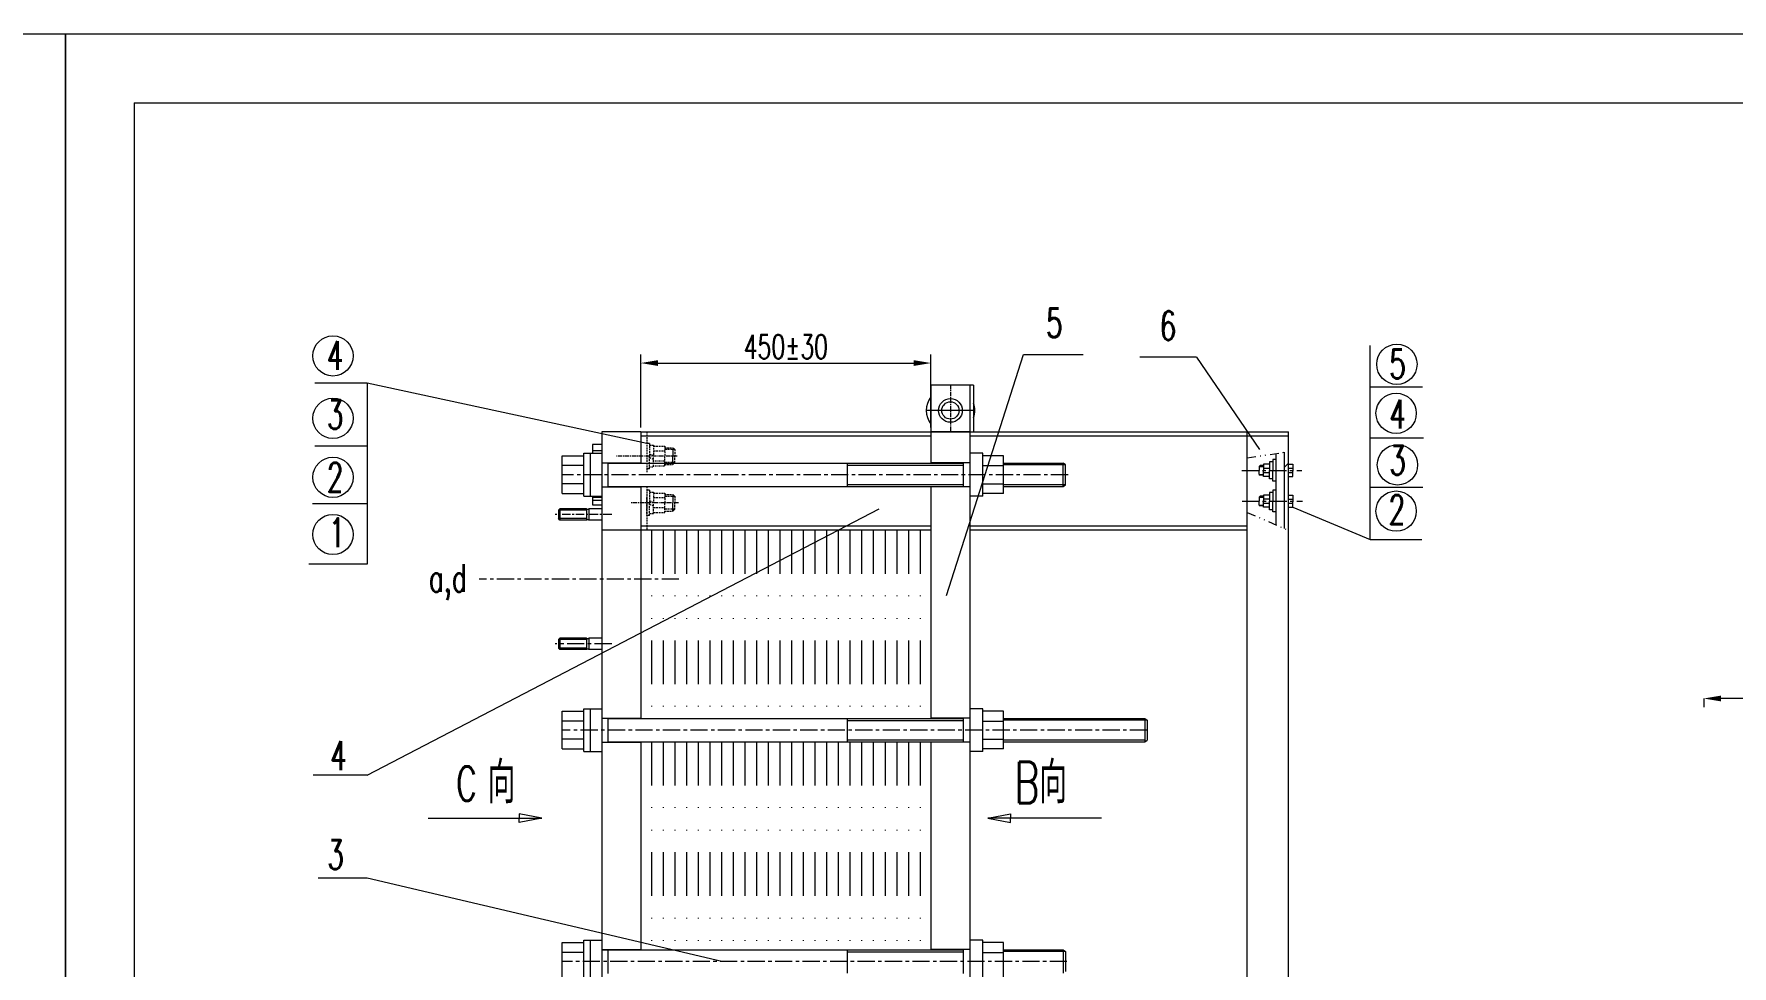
# Model space of a CAD drawing. Header units: millimetres. Extents: x -394 to 6212, y -2458 to 809.
# Drawn here: x 3237.2 to 3484.4, y -1651.7 to -1516.1 of the extents above; entities that cross this region are included whole.
import ezdxf

# ---------------------------------------------------------------- set-up
doc = ezdxf.new("R2010")
doc.units = ezdxf.units.MM
doc.header["$PDSIZE"] = -5
for name, pattern in [('CENTERX2', [4, 2.5, -0.5, 0.5, -0.5]), ('DIVIDE', [31.75, 12.7, -6.35, 0, -6.35, 0, -6.35]), ('HIDDEN', [0.375, 0.25, -0.125])]:
    doc.linetypes.add(name, pattern=pattern)
doc.layers.get('0').update_dxf_attribs({"lineweight": 18})
doc.layers.get('DEFPOINTS').update_dxf_attribs({"lineweight": 18})
for name, color, linetype, lineweight, true_color in [('1', 1, 'Continuous', 18, 0xff0000), ('2', 2, 'Continuous', 18, 0xffff00), ('3', 3, 'CENTERX2', 18, 0x00ff00), ('3尺寸线', 2, 'Continuous', 18, 0xffff00), ('4', 4, 'DIVIDE', 18, 0x00ffff), ('5', 6, 'HIDDEN', 18, 0xff00ff)]:
    doc.layers.add(name, color=color, linetype=linetype, lineweight=lineweight, true_color=true_color)
doc.styles.add('HZ', font='txt.shx', dxfattribs={"width": 0.67, "bigfont": 'hztxt.shx'})
doc.styles.get("Standard").update_dxf_attribs({"font": 'txt.shx', "bigfont": 'gbcbig.shx'})
doc.styles.add('STYLE1', font='txt.shx', dxfattribs={"width": 0.67, "bigfont": 'hztxt.shx'})
doc.dimstyles.new('STANDARD$0', dxfattribs={"dimtxt": 3.5, "dimasz": 2.5, "dimexe": 1.25, "dimexo": 0.625, "dimtad": 1, "dimdec": 4, "dimdsep": 46, "dimtxsty": 'HZ', "dimcen": 2.5, "dimdle": 5, "dimadec": 0, "dimazin": 0, "dimtfac": 1, "dimtmove": 0, "dimatfit": 3, "dimfxl": 1, "dimtolj": 1, "dimlwd": -1, "dimlwe": -1, "dimarcsym": 0})

# ---------------------------------------------------------------- blocks, each defined once
blk = doc.blocks.new('*D380')
at = {"layer": '2', "color": 0}
for p, q in [((3480.31, -1612.8), (3480.31, -1614.03)), ((3517.5, -1612.78), (3482.81, -1612.78)), ((3520, -1612.8), (3520, -1614.03))]:
    blk.add_line(p, q, dxfattribs=at)
for points in [[(3482.81, -1612.36), (3482.81, -1613.2), (3480.31, -1612.78)], [(3517.5, -1612.36), (3517.5, -1613.2), (3520, -1612.78)]]:
    blk.add_solid(points, dxfattribs=at)
at = {"layer": 'DEFPOINTS', "color": 0}
for p in [(3480.31, -1612.18), (3480.31, -1612.78), (3520, -1612.18)]:
    blk.add_point(p, dxfattribs=at)
at = {"layer": '2', "color": 0, "insert": (3500.16, -1610.4), "char_height": 3.5, "attachment_point": 5, "style": 'HZ'}
blk.add_mtext('\\A1;1500', dxfattribs=at)

msp = doc.modelspace()

# ---------------------------------------------------------------- hatches: boundary and pattern name
at = {"ltscale": 0.25}
h = msp.add_hatch(dxfattribs=at)
h.set_pattern_fill('ANSI31', color=256, scale=8.4, style=0)
h.set_pattern_definition([(45, (3119.19, -2369.497), (-18.8585, 18.8585), [])])
h.paths.add_polyline_path([(3419.8333, -1576.83705), (3419.20291, -1576.93208), (3419.20291, -1579.581), (3419.8333, -1579.581)], flags=0)
h.paths.add_polyline_path([(3419.8333, -1579.581), (3419.20291, -1579.581), (3419.20291, -1584.04938), (3419.8333, -1584.04938)], flags=0)
h.paths.add_polyline_path([(3419.8333, -1584.5592), (3419.20291, -1585.11824), (3419.20291, -1588.01799), (3419.8333, -1588.29015)], flags=0)

# ---------------------------------------------------------------- linework, layer by layer
for p, q in [((3325.5221, -1573.34925), (3325.5221, -1562.70583)), ((3328.0221, -1563.95583), (3365.29076, -1563.95583)), ((3367.79076, -1573.34925), (3367.79076, -1562.70583))]:
    msp.add_line(p, q)
at = {"lineweight": 0}
for p, q in [((3317.63438, -1585.35529), (3313.53056, -1585.35529)), ((3317.63438, -1586.60017), (3313.53056, -1586.60017)), ((3317.63438, -1604.21352), (3313.53056, -1604.21352)), ((3317.63438, -1605.4584), (3313.53056, -1605.4584))]:
    msp.add_line(p, q, dxfattribs=at)
for points in [[(3328.0221, -1563.53916), (3328.0221, -1564.37249), (3325.5221, -1563.95583)], [(3365.29076, -1563.53916), (3365.29076, -1564.37249), (3367.79076, -1563.95583)]]:
    msp.add_solid(points)
at = {"layer": '1'}
for p, q in [((3251.74256, -1526.0524), (3251.74256, -1926.0524)), ((3251.74256, -1526.0524), (3810.74256, -1526.0524)), ((3314.07821, -1577.47027), (3317.21593, -1577.47027)), ((3314.07821, -1577.47027), (3317.21593, -1577.47027)), ((3314.07821, -1582.95223), (3314.07821, -1577.47027)), ((3317.21593, -1577.0922), (3319.8521, -1577.0922)), ((3317.21593, -1583.3303), (3317.21593, -1577.0922)), ((3318.21049, -1583.3303), (3318.21049, -1577.0922)), ((3375.35109, -1577.0922), (3373.46076, -1577.0922)), ((3375.35109, -1583.3303), (3375.35109, -1577.0922)), ((3378.32836, -1577.47027), (3375.35109, -1577.47027)), ((3378.32836, -1582.95223), (3378.32836, -1577.47027)), ((3317.21593, -1578.88802), (3314.07821, -1578.88802)), ((3319.8521, -1578.46269), (3325.5221, -1578.46269)), ((3320.79726, -1581.95981), (3320.79726, -1578.46269)), ((3320.79726, -1578.50995), (3372.51559, -1578.50995)), ((3355.61849, -1581.91255), (3355.61849, -1578.50995)), ((3373.46076, -1578.46269), (3367.79076, -1578.46269)), ((3372.51559, -1581.95981), (3372.51559, -1578.46269)), ((3375.35109, -1578.88802), (3378.32836, -1578.88802)), ((3378.32836, -1578.50995), (3387.05413, -1578.50995)), ((3387.39433, -1578.76142), (3387.05413, -1578.50995)), ((3317.21593, -1581.53448), (3314.07821, -1581.53448)), ((3319.8521, -1581.95981), (3325.5221, -1581.95981)), ((3320.79726, -1581.91255), (3372.51559, -1581.91255)), ((3373.46076, -1581.95981), (3367.79076, -1581.95981)), ((3375.35109, -1581.53448), (3378.32836, -1581.53448)), ((3378.32836, -1581.91255), (3387.05413, -1581.91255)), ((3314.07821, -1582.95223), (3317.21593, -1582.95223)), ((3318.43435, -1583.3303), (3319.8521, -1583.3303)), ((3318.49372, -1583.8962), (3319.8521, -1583.8962)), ((3318.49372, -1584.59669), (3319.8521, -1584.59669)), ((3375.35109, -1583.3303), (3373.46076, -1583.3303)), ((3378.32836, -1582.95223), (3375.35109, -1582.95223)), ((3317.21593, -1620.50492), (3317.21593, -1614.26682)), ((3318.21049, -1620.50492), (3318.21049, -1614.26682)), ((3375.35109, -1614.26682), (3373.46076, -1614.26682)), ((3375.35109, -1620.50492), (3375.35109, -1614.26682)), ((3314.07821, -1614.64489), (3317.21593, -1614.64489)), ((3314.07821, -1614.64489), (3317.21593, -1614.64489)), ((3314.07821, -1620.12685), (3314.07821, -1614.64489)), ((3317.21593, -1616.06264), (3314.07821, -1616.06264)), ((3319.8521, -1615.63731), (3325.5221, -1615.63731)), ((3320.79726, -1619.13443), (3320.79726, -1615.63731)), ((3320.79726, -1615.68457), (3372.51559, -1615.68457)), ((3355.61849, -1619.08717), (3355.61849, -1615.68457)), ((3373.46076, -1615.63731), (3367.79076, -1615.63731)), ((3372.51559, -1619.13443), (3372.51559, -1615.63731)), ((3378.32836, -1614.64489), (3375.35109, -1614.64489)), ((3375.35109, -1616.06264), (3378.32836, -1616.06264)), ((3378.32836, -1620.12685), (3378.32836, -1614.64489)), ((3378.32836, -1615.68457), (3398.92237, -1615.68457)), ((3317.21593, -1618.7091), (3314.07821, -1618.7091)), ((3319.8521, -1619.13443), (3325.5221, -1619.13443)), ((3320.79726, -1619.08717), (3372.51559, -1619.08717)), ((3373.46076, -1619.13443), (3367.79076, -1619.13443)), ((3375.35109, -1618.7091), (3378.32836, -1618.7091)), ((3378.32836, -1619.08717), (3398.92237, -1619.08717)), ((3314.07821, -1620.12685), (3317.21593, -1620.12685)), ((3375.35109, -1620.50492), (3373.46076, -1620.50492)), ((3378.32836, -1620.12685), (3375.35109, -1620.12685)), ((3294.59063, -1630.20662), (3311.10213, -1630.20662)), ((3311.10213, -1630.20662), (3307.82713, -1629.58762)), ((3307.82713, -1629.58762), (3307.82713, -1630.20662)), ((3307.82713, -1630.82562), (3307.82713, -1630.20662)), ((3311.10213, -1630.20662), (3307.82713, -1630.82562)), ((3376.08671, -1630.20662), (3379.36171, -1629.58762)), ((3376.08671, -1630.20662), (3379.36171, -1630.82562)), ((3392.59821, -1630.20662), (3376.08671, -1630.20662)), ((3379.36171, -1629.58762), (3379.36171, -1630.20662)), ((3379.36171, -1630.82562), (3379.36171, -1630.20662)), ((3314.07821, -1653.79951), (3314.07821, -1648.31755)), ((3314.07821, -1648.31755), (3317.21593, -1648.31755)), ((3314.07821, -1648.31755), (3317.21593, -1648.31755)), ((3317.21593, -1654.17758), (3317.21593, -1647.93948)), ((3318.21049, -1654.17758), (3318.21049, -1647.93948)), ((3375.35109, -1647.93948), (3373.46076, -1647.93948)), ((3375.35109, -1654.17758), (3375.35109, -1647.93948)), ((3378.32836, -1648.31755), (3375.35109, -1648.31755)), ((3378.32836, -1653.79951), (3378.32836, -1648.31755)), ((3317.21593, -1649.7353), (3314.07821, -1649.7353)), ((3319.8521, -1649.30997), (3325.5221, -1649.30997)), ((3319.8521, -1649.35723), (3372.51559, -1649.35723)), ((3320.79726, -1652.80709), (3320.79726, -1649.30997)), ((3355.61849, -1652.75983), (3355.61849, -1649.35723)), ((3373.46076, -1649.30997), (3367.79076, -1649.30997)), ((3372.51559, -1652.80709), (3372.51559, -1649.30997)), ((3375.35109, -1649.7353), (3378.32836, -1649.7353)), ((3378.32836, -1649.35723), (3387.05413, -1649.35723))]:
    msp.add_line(p, q, dxfattribs=at)
at = {"layer": '1', "ltscale": 0.25}
for p, q in [((3367.79076, -1567.17025), (3367.79076, -1573.97425)), ((3373.9866, -1567.17025), (3367.79076, -1567.17025)), ((3373.46076, -1567.17025), (3373.46076, -1573.97425)), ((3373.9866, -1567.17025), (3373.9866, -1573.97425)), ((3325.5221, -1573.97425), (3319.8521, -1573.97425)), ((3319.8521, -1573.97425), (3319.8521, -1601.53045)), ((3325.5221, -1573.97425), (3419.8333, -1573.97425)), ((3325.5221, -1573.97425), (3325.5221, -1578.50995)), ((3325.5221, -1574.54125), (3367.79076, -1574.54125)), ((3373.46076, -1573.97425), (3367.79076, -1573.97425)), ((3367.79076, -1573.97425), (3367.79076, -1578.50995)), ((3373.46076, -1573.97425), (3373.46076, -1715.69905)), ((3373.46076, -1574.54125), (3419.8333, -1574.54125)), ((3413.8231, -1701.77605), (3413.8231, -1573.97425)), ((3419.8333, -1718.21905), (3419.8333, -1573.97425)), ((3319.8521, -1575.82985), (3318.49372, -1575.82985)), ((3318.49372, -1575.82985), (3318.49372, -1577.0922)), ((3318.49372, -1576.65975), (3319.8521, -1576.65975)), ((3319.8521, -1575.82985), (3319.8521, -1579.14944)), ((3319.8521, -1577.0922), (3319.8521, -1583.3303)), ((3373.46076, -1577.0922), (3373.46076, -1583.3303)), ((3417.98029, -1577.11638), (3417.98029, -1587.49014)), ((3419.20291, -1576.93208), (3419.20291, -1588.01799)), ((3387.05413, -1581.91255), (3387.05413, -1578.50995)), ((3387.39433, -1581.66107), (3387.39433, -1578.76142)), ((3415.58503, -1579.0056), (3415.70071, -1578.8712)), ((3415.58503, -1579.0056), (3415.58503, -1579.581)), ((3415.58503, -1580.1564), (3415.58503, -1579.581)), ((3416.19823, -1578.8712), (3415.70071, -1578.8712)), ((3417.08023, -1578.69396), (3416.19823, -1578.69396)), ((3416.19823, -1578.69396), (3416.19823, -1579.581)), ((3416.19823, -1579.27188), (3417.08023, -1579.27188)), ((3416.19823, -1580.46804), (3416.19823, -1579.581)), ((3416.19823, -1579.89012), (3417.08023, -1579.89012)), ((3417.54097, -1578.33276), (3417.08023, -1578.33276)), ((3417.08023, -1578.33276), (3417.08023, -1579.581)), ((3417.08023, -1580.82924), (3417.08023, -1579.581)), ((3417.98029, -1578.00978), (3417.54097, -1578.00978)), ((3417.54097, -1578.00978), (3417.54097, -1579.581)), ((3417.54097, -1581.15222), (3417.54097, -1579.581)), ((3419.8333, -1578.69396), (3420.49567, -1578.69396)), ((3419.8333, -1579.2744), (3420.49567, -1579.2744)), ((3419.8333, -1579.8876), (3420.49567, -1579.8876)), ((3420.49567, -1578.69396), (3420.49567, -1579.581)), ((3420.49567, -1580.46804), (3420.49567, -1579.581)), ((3325.5221, -1581.91255), (3325.5221, -1588.26265)), ((3325.5221, -1581.91255), (3325.5221, -1615.68457)), ((3367.79076, -1581.91255), (3367.79076, -1602.55758)), ((3387.05413, -1581.91255), (3387.39433, -1581.66107)), ((3415.58503, -1580.1564), (3415.70071, -1580.2908)), ((3416.19823, -1580.2908), (3415.70071, -1580.2908)), ((3417.08023, -1580.46804), (3416.19823, -1580.46804)), ((3417.54097, -1580.82924), (3417.08023, -1580.82924)), ((3417.98029, -1581.15222), (3417.54097, -1581.15222)), ((3419.8333, -1580.46804), (3420.49567, -1580.46804)), ((3317.21593, -1583.3303), (3318.51136, -1583.3303)), ((3318.49372, -1583.3303), (3318.49372, -1584.59669)), ((3318.49372, -1583.46375), (3319.8521, -1583.46375)), ((3415.58503, -1583.47398), (3415.70071, -1583.33958)), ((3415.58503, -1583.47398), (3415.58503, -1584.04938)), ((3415.58503, -1584.62478), (3415.58503, -1584.04938)), ((3415.58503, -1584.62478), (3415.70071, -1584.75918)), ((3416.19823, -1583.33958), (3415.70071, -1583.33958)), ((3416.19823, -1584.75918), (3415.70071, -1584.75918)), ((3416.19823, -1583.16234), (3416.19823, -1584.04938)), ((3417.08023, -1583.16234), (3416.19823, -1583.16234)), ((3416.19823, -1583.74026), (3417.08023, -1583.74026)), ((3416.19823, -1584.93642), (3416.19823, -1584.04938)), ((3416.19823, -1584.3585), (3417.08023, -1584.3585)), ((3417.08023, -1582.80114), (3417.08023, -1584.04938)), ((3417.54097, -1582.80114), (3417.08023, -1582.80114)), ((3417.08023, -1585.29762), (3417.08023, -1584.04938)), ((3417.54097, -1582.47816), (3417.54097, -1584.04938)), ((3417.98029, -1582.47816), (3417.54097, -1582.47816)), ((3417.54097, -1585.6206), (3417.54097, -1584.04938)), ((3419.8333, -1583.16234), (3420.49567, -1583.16234)), ((3419.8333, -1583.74278), (3420.49567, -1583.74278)), ((3419.8333, -1584.35598), (3420.49567, -1584.35598)), ((3420.49567, -1583.16234), (3420.49567, -1584.04938)), ((3420.49567, -1584.93642), (3420.49567, -1584.04938)), ((3417.08023, -1584.93642), (3416.19823, -1584.93642)), ((3417.54097, -1585.29762), (3417.08023, -1585.29762)), ((3417.98029, -1585.6206), (3417.54097, -1585.6206)), ((3419.8333, -1584.93642), (3420.49567, -1584.93642)), ((3367.79076, -1588.26265), (3319.8521, -1588.26265)), ((3367.79076, -1587.69565), (3325.5221, -1587.69565)), ((3413.8231, -1587.69565), (3373.46076, -1587.69565)), ((3413.8231, -1588.26265), (3373.46076, -1588.26265)), ((3319.8521, -1601.53045), (3319.8521, -1701.54925)), ((3367.79076, -1601.53045), (3367.79076, -1615.68457)), ((3317.21593, -1614.26682), (3319.8521, -1614.26682)), ((3373.46076, -1614.26682), (3373.46076, -1620.50492)), ((3398.92237, -1615.68457), (3398.92237, -1619.08717)), ((3398.92237, -1615.68457), (3399.26257, -1615.93604)), ((3399.26257, -1615.93604), (3399.26257, -1618.83569)), ((3399.26257, -1615.93604), (3399.26257, -1618.83569)), ((3325.5221, -1619.08717), (3325.5221, -1649.35723)), ((3325.5221, -1619.08717), (3325.5221, -1623.86995)), ((3367.79076, -1619.08717), (3367.79076, -1649.35723)), ((3367.79076, -1619.08717), (3367.79076, -1623.86995)), ((3398.92237, -1619.08717), (3399.26257, -1618.83569)), ((3317.21593, -1620.50492), (3319.8521, -1620.50492)), ((3317.21593, -1647.93948), (3319.8521, -1647.93948)), ((3373.46076, -1647.93948), (3373.46076, -1654.17758)), ((3387.05413, -1649.35723), (3387.39433, -1649.6087)), ((3387.05413, -1649.35723), (3387.05413, -1652.75983)), ((3387.39433, -1649.6087), (3387.39433, -1652.50835))]:
    msp.add_line(p, q, dxfattribs=at)
at = {"layer": '1', "lineweight": 0}
for p, q in [((3313.73804, -1585.14781), (3313.53056, -1585.35529)), ((3313.53056, -1585.35529), (3313.53056, -1586.60017)), ((3313.73804, -1586.80765), (3313.53056, -1586.60017)), ((3313.73804, -1585.14781), (3313.73804, -1586.80765)), ((3317.63767, -1585.14781), (3313.73804, -1585.14781)), ((3317.63767, -1586.80765), (3313.73804, -1586.80765)), ((3317.63438, -1585.14781), (3317.63438, -1586.80765)), ((3317.63767, -1585.67774), (3317.63438, -1585.67774)), ((3317.63767, -1586.80765), (3317.63438, -1586.80765)), ((3317.63767, -1586.80765), (3317.63438, -1586.80765)), ((3319.8521, -1585.14781), (3317.9451, -1585.14781)), ((3319.8521, -1586.80765), (3317.9451, -1586.80765)), ((3317.9456, -1585.14781), (3317.9456, -1586.80765)), ((3313.73804, -1604.00604), (3313.53056, -1604.21352)), ((3313.53056, -1604.21352), (3313.53056, -1605.4584)), ((3313.73804, -1604.00604), (3313.73804, -1605.66588)), ((3317.63767, -1604.00604), (3313.73804, -1604.00604)), ((3317.63438, -1604.00604), (3317.63438, -1605.66588)), ((3317.63767, -1604.53597), (3317.63438, -1604.53597)), ((3319.8521, -1604.00604), (3317.9451, -1604.00604)), ((3317.9456, -1604.00604), (3317.9456, -1605.66588)), ((3313.73804, -1605.66588), (3313.53056, -1605.4584)), ((3317.63767, -1605.66588), (3313.73804, -1605.66588)), ((3317.63767, -1605.66588), (3317.63438, -1605.66588)), ((3317.63767, -1605.66588), (3317.63438, -1605.66588)), ((3319.8521, -1605.66588), (3317.9451, -1605.66588))]:
    msp.add_line(p, q, dxfattribs=at)
at = {"layer": '1', "ltscale": 0.25}
for radius in [1.7241, 1.26276]:
    msp.add_circle((3370.62576, -1570.85575), radius, dxfattribs=at)
for centre, start, end in [((3370.20408, -1570.85575), 140.7028807, 219.2971193), ((3371.04744, -1570.85575), 340.4742855, 19.5257145)]:
    msp.add_arc(centre, 3.1185, start, end, dxfattribs=at)
at = {"layer": '1', "lineweight": 0}
for centre, start, end in [((3317.79139, -1585.03341), 216.6590614, 323.3409386), ((3317.79139, -1586.92206), 36.6590614, 143.3409386), ((3317.79139, -1603.89164), 216.6590614, 323.3409386), ((3317.79139, -1605.78029), 36.6590614, 143.3409386)]:
    msp.add_arc(centre, 0.19162, start, end, dxfattribs=at)
at = {"layer": '2'}
for p, q in [((3241.74256, -1516.0524), (3241.74256, -1936.0524)), ((3241.74256, -1516.0524), (3835.74256, -1516.0524)), ((3355.61849, -1578.7935), (3372.51559, -1578.7935)), ((3355.61849, -1581.629), (3372.51559, -1581.629)), ((3355.61849, -1615.96812), (3372.51559, -1615.96812)), ((3355.61849, -1618.80362), (3372.51559, -1618.80362)), ((3355.61849, -1649.64078), (3372.51559, -1649.64078))]:
    msp.add_line(p, q, dxfattribs=at)
at = {"layer": '2', "ltscale": 0.5}
for p, q in [((3431.76006, -1579.8851), (3431.76006, -1561.3782)), ((3370.07088, -1597.80858), (3381.23826, -1562.68524)), ((3381.23826, -1562.68524), (3389.92386, -1562.68524)), ((3406.46766, -1563.09852), (3398.19576, -1563.09852)), ((3406.46766, -1563.09852), (3415.62283, -1576.55028)), ((3285.68532, -1566.89826), (3278.06862, -1566.89826)), ((3285.68532, -1566.89826), (3285.68532, -1576.02864)), ((3326.4293, -1575.64736), (3285.68532, -1566.89826)), ((3431.76006, -1567.40814), (3439.36879, -1567.40814)), ((3431.76006, -1589.64169), (3431.76006, -1568.8248)), ((3431.76006, -1574.85474), (3439.49311, -1574.85474)), ((3285.68532, -1576.02864), (3278.05854, -1576.02864)), ((3285.68532, -1576.02864), (3285.68532, -1584.42696)), ((3431.76006, -1582.03424), (3431.76006, -1576.33146)), ((3431.76006, -1582.03424), (3439.39105, -1582.03424)), ((3285.68532, -1584.42696), (3277.72045, -1584.42696)), ((3285.68532, -1584.42696), (3285.68532, -1593.2226)), ((3285.68532, -1623.93678), (3360.23633, -1585.15314)), ((3420.49567, -1584.93642), (3431.76006, -1589.64169)), ((3431.76006, -1589.64169), (3439.27681, -1589.64169)), ((3285.68532, -1593.2226), (3277.20385, -1593.2226)), ((3285.68532, -1623.93678), (3277.82712, -1623.93678)), ((3285.68532, -1638.91398), (3278.56885, -1638.91398)), ((3337.31593, -1651.05853), (3285.68532, -1638.91398))]:
    msp.add_line(p, q, dxfattribs=at)
at = {"layer": '2', "ltscale": 0.25}
for p, q in [((3374.16594, -1570.85575), (3367.08558, -1570.85575)), ((3330.39109, -1578.50995), (3330.47681, -1578.42787)), ((3387.39433, -1578.76142), (3378.32836, -1578.76142)), ((3415.58503, -1579.0056), (3416.19823, -1579.0056)), ((3387.39433, -1581.66107), (3378.32836, -1581.66107)), ((3415.58503, -1580.1564), (3416.19823, -1580.1564)), ((3415.58503, -1583.47398), (3416.19823, -1583.47398)), ((3415.58503, -1584.62478), (3416.19823, -1584.62478)), ((3399.26257, -1615.93604), (3378.32836, -1615.93604)), ((3398.92237, -1618.83569), (3378.32836, -1618.83569)), ((3387.39433, -1649.6087), (3378.32836, -1649.6087))]:
    msp.add_line(p, q, dxfattribs=at)
at = {"layer": '2', "ltscale": 0.5}
for centre in [(3280.70916, -1562.91414), (3435.62407, -1564.12752), (3280.70916, -1571.99748), (3435.51529, -1571.26206), (3435.71185, -1578.77754), (3280.70916, -1580.57808), (3435.51529, -1585.50889), (3280.70916, -1588.90836)]:
    msp.add_circle(centre, 2.9337, dxfattribs=at)
at = {"layer": '3', "ltscale": 0.25}
for p, q in [((3370.62576, -1567.17025), (3370.62576, -1573.97425)), ((3330.84026, -1577.48965), (3322.01035, -1577.48965)), ((3331.01667, -1584.29365), (3324.13046, -1584.29365))]:
    msp.add_line(p, q, dxfattribs=at)
at = {"layer": '3'}
for p, q in [((3413.06251, -1579.581), (3421.77835, -1579.581)), ((3387.74743, -1580.21125), (3314.07821, -1580.21125)), ((3413.08267, -1584.04938), (3421.86067, -1584.04938)), ((3331.08547, -1595.40685), (3302.0221, -1595.40685)), ((3399.26257, -1617.38587), (3314.07821, -1617.38587)), ((3387.59119, -1651.05853), (3314.07821, -1651.05853))]:
    msp.add_line(p, q, dxfattribs=at)
at = {"layer": '3', "lineweight": 0, "ltscale": 0.5}
msp.add_line((3321.31173, -1585.97773), (3313.05572, -1585.97773), dxfattribs=at)
at = {"layer": '3', "lineweight": 0}
msp.add_line((3321.31173, -1604.83596), (3313.05572, -1604.83596), dxfattribs=at)
at = {"layer": '3尺寸线'}
for points in [[(3241.74256, -1936.0524), (2647.74256, -1936.0524), (2647.74256, -1516.0524), (3241.74256, -1516.0524)], [(3835.74256, -1936.0524), (3241.74256, -1936.0524), (3241.74256, -1516.0524), (3835.74256, -1516.0524)]]:
    msp.add_lwpolyline(points, close=True, dxfattribs=at)
at = {"layer": '4', "ltscale": 0.1}
for p, q in [((3413.8231, -1577.74304), (3419.8333, -1576.83705)), ((3413.8231, -1585.69533), (3419.8333, -1588.29015))]:
    msp.add_line(p, q, dxfattribs=at)
at = {"layer": '4', "ltscale": 0.5}
for p, q in [((3327.07375, -1588.26265), (3327.07375, -1615.68457)), ((3328.77475, -1588.26265), (3328.77475, -1615.68457)), ((3330.47575, -1588.26265), (3330.47575, -1615.68457)), ((3332.17675, -1588.26265), (3332.17675, -1615.68457)), ((3333.87775, -1588.26265), (3333.87775, -1615.68457)), ((3335.57875, -1588.26265), (3335.57875, -1615.68457)), ((3337.27975, -1588.26265), (3337.27975, -1615.68457)), ((3338.98075, -1588.26265), (3338.98075, -1615.68457)), ((3340.68175, -1588.26265), (3340.68175, -1615.68457)), ((3342.38275, -1588.26265), (3342.38275, -1615.68457)), ((3344.08375, -1588.26265), (3344.08375, -1615.68457)), ((3345.78475, -1588.26265), (3345.78475, -1615.68457)), ((3347.48575, -1588.26265), (3347.48575, -1615.68457)), ((3349.18675, -1588.26265), (3349.18675, -1615.68457)), ((3350.88775, -1588.26265), (3350.88775, -1615.68457)), ((3352.58875, -1588.26265), (3352.58875, -1615.68457)), ((3354.28975, -1588.26265), (3354.28975, -1615.68457)), ((3355.99075, -1588.26265), (3355.99075, -1615.68457)), ((3357.69175, -1588.26265), (3357.69175, -1615.68457)), ((3359.39275, -1588.26265), (3359.39275, -1615.68457)), ((3361.09375, -1588.26265), (3361.09375, -1615.68457)), ((3362.79475, -1588.26265), (3362.79475, -1615.68457)), ((3364.49575, -1588.26265), (3364.49575, -1615.68457)), ((3366.19675, -1588.26265), (3366.19675, -1615.68457)), ((3327.07375, -1619.08717), (3327.07375, -1649.35723)), ((3328.77475, -1619.08717), (3328.77475, -1649.35723)), ((3330.47575, -1619.08717), (3330.47575, -1649.35723)), ((3332.17675, -1619.08717), (3332.17675, -1649.35723)), ((3333.87775, -1619.08717), (3333.87775, -1649.35723)), ((3335.57875, -1619.08717), (3335.57875, -1649.35723)), ((3337.27975, -1619.08717), (3337.27975, -1649.35723)), ((3338.98075, -1619.08717), (3338.98075, -1649.35723)), ((3340.68175, -1619.08717), (3340.68175, -1649.35723)), ((3342.38275, -1619.08717), (3342.38275, -1649.35723)), ((3344.08375, -1619.08717), (3344.08375, -1649.35723)), ((3345.78475, -1619.08717), (3345.78475, -1649.35723)), ((3347.48575, -1619.08717), (3347.48575, -1649.35723)), ((3349.18675, -1619.08717), (3349.18675, -1649.35723)), ((3350.88775, -1619.08717), (3350.88775, -1649.35723)), ((3352.58875, -1619.08717), (3352.58875, -1649.35723)), ((3354.28975, -1619.08717), (3354.28975, -1649.35723)), ((3355.99075, -1619.08717), (3355.99075, -1649.35723)), ((3357.69175, -1619.08717), (3357.69175, -1649.35723)), ((3359.39275, -1619.08717), (3359.39275, -1649.35723)), ((3361.09375, -1619.08717), (3361.09375, -1649.35723)), ((3362.79475, -1619.08717), (3362.79475, -1649.35723)), ((3364.49575, -1619.08717), (3364.49575, -1649.35723)), ((3366.19675, -1619.08717), (3366.19675, -1649.35723))]:
    msp.add_line(p, q, dxfattribs=at)
at = {"layer": '5'}
for p, q in [((3326.4293, -1573.97425), (3326.4293, -1579.81373)), ((3326.78576, -1575.64736), (3326.4293, -1575.64736)), ((3326.78576, -1575.64736), (3326.78576, -1577.48965)), ((3326.78576, -1575.91902), (3327.40477, -1575.91902)), ((3327.40477, -1577.48965), (3326.78576, -1577.16321)), ((3326.78576, -1579.33194), (3326.78576, -1577.48965)), ((3327.40477, -1575.91902), (3327.40477, -1577.48965)), ((3327.40477, -1576.07148), (3329.01923, -1576.07148)), ((3327.40477, -1576.7271), (3329.01923, -1576.7271)), ((3327.40477, -1579.06027), (3327.40477, -1577.48965)), ((3329.01923, -1576.07148), (3329.01923, -1577.48965)), ((3329.01923, -1576.28458), (3330.19816, -1576.28458)), ((3330.47681, -1576.55143), (3329.01923, -1576.55143)), ((3330.47681, -1576.55143), (3329.01923, -1576.55143)), ((3329.01923, -1578.90781), (3329.01923, -1577.48965)), ((3330.19816, -1576.28458), (3330.47681, -1576.55143)), ((3330.19816, -1576.28458), (3330.19816, -1577.48965)), ((3330.19816, -1576.46935), (3330.19816, -1577.48965)), ((3330.19816, -1578.69472), (3330.19816, -1577.48965)), ((3330.19816, -1578.50995), (3330.19816, -1577.48965)), ((3330.39109, -1576.46935), (3330.47681, -1576.55143)), ((3330.47681, -1576.55143), (3330.47681, -1577.48965)), ((3330.47681, -1576.55143), (3330.47681, -1577.48965)), ((3330.47681, -1578.42787), (3330.47681, -1577.48965)), ((3330.47681, -1578.42787), (3330.47681, -1577.48965)), ((3326.78576, -1579.33194), (3326.4293, -1579.33194)), ((3326.78576, -1577.66878), (3327.40477, -1577.97984)), ((3330.47681, -1578.42787), (3329.01923, -1578.42787)), ((3329.01923, -1578.69472), (3330.19816, -1578.69472)), ((3330.19816, -1578.69472), (3330.47681, -1578.42787)), ((3326.4293, -1581.91255), (3326.4293, -1588.26265)), ((3326.78576, -1582.45136), (3326.4293, -1582.45136)), ((3326.78576, -1582.45136), (3326.78576, -1584.29365)), ((3326.78576, -1582.72302), (3327.40477, -1582.72302)), ((3326.78576, -1586.13594), (3326.78576, -1584.29365)), ((3326.78576, -1584.47278), (3327.40477, -1584.78384)), ((3327.40477, -1582.87548), (3329.01923, -1582.87548)), ((3327.40477, -1583.5311), (3329.01923, -1583.5311)), ((3327.40477, -1585.86427), (3327.40477, -1584.29365)), ((3329.01923, -1582.87548), (3329.01923, -1584.29365)), ((3329.01923, -1583.08858), (3330.19816, -1583.08858)), ((3330.47681, -1583.35543), (3329.01923, -1583.35543)), ((3330.47681, -1583.35543), (3329.01923, -1583.35543)), ((3329.01923, -1585.71181), (3329.01923, -1584.29365)), ((3330.19816, -1583.08858), (3330.47681, -1583.35543)), ((3330.19816, -1583.08858), (3330.19816, -1584.29365)), ((3330.19816, -1583.27335), (3330.19816, -1584.29365)), ((3330.19816, -1585.49872), (3330.19816, -1584.29365)), ((3330.19816, -1585.31395), (3330.19816, -1584.29365)), ((3330.39109, -1583.27335), (3330.47681, -1583.35543)), ((3330.47681, -1583.35543), (3330.47681, -1584.29365)), ((3330.47681, -1583.35543), (3330.47681, -1584.29365)), ((3330.47681, -1585.23187), (3330.47681, -1584.29365)), ((3330.47681, -1585.23187), (3330.47681, -1584.29365)), ((3326.78576, -1586.13594), (3326.4293, -1586.13594)), ((3326.78576, -1585.86427), (3327.40477, -1585.86427)), ((3327.40477, -1584.96834), (3329.01923, -1584.96834)), ((3327.40477, -1585.71181), (3329.01923, -1585.71181)), ((3330.47681, -1585.23187), (3329.01923, -1585.23187)), ((3330.47681, -1585.23187), (3329.01923, -1585.23187)), ((3329.01923, -1585.49872), (3330.19816, -1585.49872)), ((3330.19816, -1585.49872), (3330.47681, -1585.23187)), ((3330.39109, -1585.31395), (3330.47681, -1585.23187))]:
    msp.add_line(p, q, dxfattribs=at)
at = {"layer": '5', "ltscale": 0.25}
for p, q in [((3326.78576, -1579.06027), (3327.40477, -1579.06027)), ((3327.40477, -1578.16434), (3329.01923, -1578.16434)), ((3327.40477, -1578.90781), (3329.01923, -1578.90781)), ((3327.40477, -1584.29365), (3326.78576, -1583.96721)), ((3327.40477, -1582.72302), (3327.40477, -1584.29365))]:
    msp.add_line(p, q, dxfattribs=at)
at = {"layer": '5', "linetype": 'HIDDEN', "ltscale": 0.25}
for p, q in [((3326.4293, -1582.45136), (3326.4293, -1585.26669)), ((3326.4293, -1586.13594), (3326.4293, -1583.32061))]:
    msp.add_line(p, q, dxfattribs=at)

# ---------------------------------------------------------------- texts
at = {"insert": (3346.65643, -1561.58083), "char_height": 3.5, "attachment_point": 5, "style": 'HZ'}
msp.add_mtext('450%%P30', dxfattribs=at)
at = {"layer": '2', "ltscale": 0.5, "char_height": 4.2, "width": 4.02, "attachment_point": 7}
for s, insert in [('\\T1;{\\W0.67;5}', (3384.54702, -1560.20598)), ('\\T1;{\\W0.67;6}', (3401.09082, -1560.61926)), ('\\T1;{\\W0.67;4}', (3279.828, -1564.96206)), ('\\T1;{\\W0.67;5}', (3434.52913, -1566.18007)), ('\\T1;{\\W0.67;3}', (3279.828, -1573.54266)), ('\\T1;{\\W0.67;4}', (3434.53207, -1573.50236)), ('\\T1;{\\W0.67;3}', (3434.53207, -1580.20178)), ('\\T1;{\\W0.67;2}', (3279.828, -1582.6785)), ('\\T1;{\\W0.67;2}', (3434.43001, -1587.38127)), ('\\T1;{\\W0.67;1}', (3280.0968, -1590.7341)), ('\\T1;{\\W0.67;4}', (3280.30848, -1623.19716)), ('\\T1;{\\W0.67;3}', (3279.8952, -1637.61744))]:
    msp.add_mtext(s, dxfattribs=dict(at, insert=insert))
at = {"layer": '2', "attachment_point": 7}
for s, insert, char_height, width, style in [('\\T1;a,d', (3294.66107, -1598.46435), 4, 15.6014286, 'STYLE1'), ('\\T1;向', (3303.22878, -1628.01783), 6, 6.03, 'HZ'), ('\\T1;B向', (3379.94006, -1628.01783), 6, 12.06, 'HZ'), ('\\T1;C', (3298.64601, -1627.66073), 5, 5.025, 'HZ')]:
    msp.add_mtext(s, dxfattribs=dict(at, insert=insert, char_height=char_height, width=width, style=style))

# ---------------------------------------------------------------- dimensions: what is measured, and where the dimension line sits
at = {"layer": '2'}
dim = msp.add_linear_dim(base=(3480.31489, -1612.77975), p1=(3520.00221, -1612.17961), p2=(3480.31489, -1612.17961), angle=180, text='1500', dimstyle='STANDARD$0', override={"dimdec": 2, "dimsah": 1, "dimatfit": 0}, dxfattribs=at)
dim.commit()
dim.dimension.update_dxf_attribs({"geometry": '*D380', "text_midpoint": (3500.15855, -1610.40475)})

doc.saveas('drawing.dxf')
